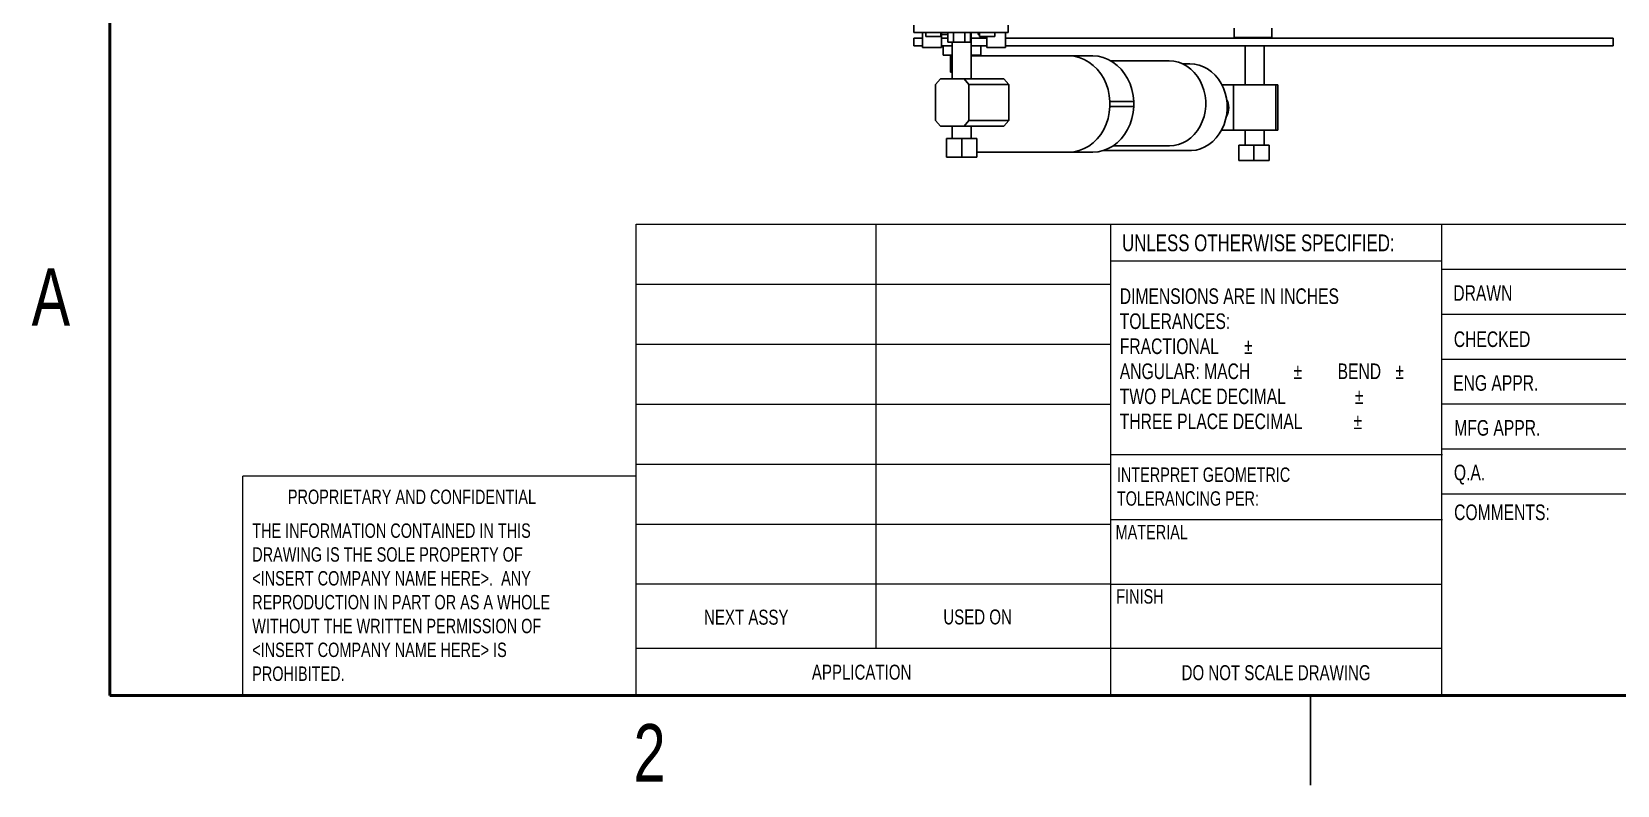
# Model space of a CAD drawing. Header units: inches. Extents: x 0.1 to 11.1, y 0.1 to 8.4.
# Drawn here: x 0.17 to 6.78, y 0.12 to 3.27 of the extents above; entities that cross this region are included whole.
import ezdxf

# ---------------------------------------------------------------- set-up
doc = ezdxf.new("R2010")
doc.units = ezdxf.units.IN
doc.header["$MEASUREMENT"] = 0
doc.styles.add('SLDTEXTSTYLE0', font='TXT', dxfattribs={"width": 0.75})

# ---------------------------------------------------------------- blocks, each defined once
blk = doc.blocks.new('SW_NOTE_0')
at = {"color": 0, "linetype": 'Continuous', "lineweight": 0, "char_height": 0.06, "attachment_point": 1, "style": 'SLDTEXTSTYLE0'}
for s, insert in [('INTERPRET GEOMETRIC', (0, 0.0773)), ('TOLERANCING PER:', (0, -0.022))]:
    blk.add_mtext(s, dxfattribs=dict(at, insert=insert))
blk = doc.blocks.new('SW_NOTE_1')
at = {"color": 0, "linetype": 'Continuous', "lineweight": 0, "char_height": 0.065, "attachment_point": 1, "style": 'SLDTEXTSTYLE0'}
for s, insert in [('DIMENSIONS ARE IN INCHES', (0, 0.0838)), ('TOLERANCES:', (0, -0.0206)), ('FRACTIONAL', (0, -0.125)), ('%%p', (0.5176, -0.125)), ('ANGULAR: MACH', (0, -0.2293)), ('%%p', (0.7234, -0.2293)), ('BEND', (0.9072, -0.2293)), ('%%p', (1.1478, -0.2293)), ('TWO PLACE DECIMAL', (0, -0.3337)), ('%%p', (0.9794, -0.3337)), ('THREE PLACE DECIMAL', (0, -0.4381)), ('%%p', (0.9738, -0.4381))]:
    blk.add_mtext(s, dxfattribs=dict(at, insert=insert))
blk = doc.blocks.new('SW_NOTE_2')
at = {"color": 0, "linetype": 'Continuous', "lineweight": 0, "char_height": 0.06, "attachment_point": 1, "style": 'SLDTEXTSTYLE0'}
for s, insert in [('THE INFORMATION CONTAINED IN THIS', (0, 0.0773)), ('DRAWING IS THE SOLE PROPERTY OF', (0, -0.022)), ('<INSERT COMPANY NAME HERE>.  ANY', (0, -0.1214)), ('REPRODUCTION IN PART OR AS A WHOLE', (0, -0.2208)), ('WITHOUT THE WRITTEN PERMISSION OF', (0, -0.3201)), ('<INSERT COMPANY NAME HERE> IS', (0, -0.4195)), ('PROHIBITED.', (0, -0.5189))]:
    blk.add_mtext(s, dxfattribs=dict(at, insert=insert))

msp = doc.modelspace()

# ---------------------------------------------------------------- linework, layer by layer
at = {"color": 7, "linetype": 'Continuous', "lineweight": 50}
for p, q in [((0.5, 0.5), (0.5, 8)), ((10.5, 0.5), (0.5, 0.5))]:
    msp.add_line(p, q, dxfattribs=at)
at = {"color": 7, "linetype": 'Continuous', "lineweight": 25}
for p, q in [((3.8475, 3.2941), (3.8475, 3.2626)), ((4.2412, 3.2626), (3.8475, 3.2626)), ((3.8475, 3.239), (3.8475, 3.2075)), ((3.8837, 3.239), (3.8475, 3.239)), ((3.8837, 3.2007), (3.8837, 3.2626)), ((3.8974, 3.2626), (3.8974, 3.2468)), ((3.8974, 3.2468), (3.9289, 3.2468)), ((3.9289, 3.2468), (3.9604, 3.2468)), ((3.9604, 3.2468), (3.9604, 3.2626)), ((3.9625, 3.2007), (3.9625, 3.2626)), ((3.9625, 3.2547), (3.9896, 3.2547)), ((3.9898, 3.239), (3.9625, 3.239)), ((3.9896, 3.2547), (3.9896, 3.2626)), ((3.9898, 3.2626), (3.9898, 3.2232)), ((4.0134, 3.2626), (4.0134, 3.2232)), ((4.0607, 3.2626), (4.0607, 3.2232)), ((4.0843, 3.2626), (4.0843, 3.2232)), ((4.0861, 3.0699), (4.0861, 3.2626)), ((4.0861, 3.239), (4.1514, 3.239)), ((4.1159, 3.2626), (4.1159, 3.2547)), ((4.1159, 3.2547), (4.1216, 3.2547)), ((4.1216, 3.2626), (4.1216, 3.2468)), ((4.1216, 3.2468), (4.1531, 3.2468)), ((4.1514, 3.2007), (4.1514, 3.2468)), ((4.1531, 3.2468), (4.1846, 3.2468)), ((4.1846, 3.2468), (4.1846, 3.2626)), ((4.2302, 3.2007), (4.2302, 3.2626)), ((4.2302, 3.239), (6.7608, 3.239)), ((4.2412, 3.2626), (4.2412, 3.2941)), ((4.2412, 3.2626), (4.2412, 3.2941)), ((4.2412, 3.2626), (4.2412, 3.2626)), ((5.1816, 3.281), (5.1816, 3.2416)), ((5.1816, 3.2416), (5.2603, 3.2416)), ((5.2273, 3.2416), (5.2273, 3.239)), ((5.2603, 3.2416), (5.339, 3.2416)), ((5.3061, 3.239), (5.3061, 3.2416)), ((5.339, 3.2416), (5.339, 3.281)), ((6.7608, 3.2075), (6.7608, 3.239)), ((3.8837, 3.2075), (3.8475, 3.2075)), ((3.8837, 3.2007), (3.9625, 3.2007)), ((4.0073, 3.2075), (3.9625, 3.2075)), ((3.9697, 3.2075), (3.9697, 3.1681)), ((4.0134, 3.2232), (3.9898, 3.2232)), ((4.0073, 3.2232), (4.0073, 3.0699)), ((4.0607, 3.2232), (4.0134, 3.2232)), ((4.0843, 3.2232), (4.0607, 3.2232)), ((4.0861, 3.2075), (4.1514, 3.2075)), ((4.1272, 3.1681), (4.1272, 3.2075)), ((4.1514, 3.2007), (4.2302, 3.2007)), ((4.2302, 3.2075), (6.7608, 3.2075)), ((5.2273, 3.2075), (5.2273, 3.0447)), ((5.3061, 3.0447), (5.3061, 3.2075)), ((4.0073, 3.1681), (3.9697, 3.1681)), ((4.0012, 3.0972), (4.0012, 3.1681)), ((4.1272, 3.1681), (4.0861, 3.1681)), ((4.4942, 3.1656), (4.0861, 3.1656)), ((4.0957, 3.1656), (4.0957, 3.1681)), ((4.5936, 3.1656), (4.4942, 3.1656)), ((4.9117, 3.1444), (4.669, 3.1444)), ((4.9975, 3.1328), (4.9655, 3.1328)), ((3.9387, 3.0462), (3.9589, 3.0699)), ((3.9387, 2.8966), (3.9387, 3.0462)), ((3.9589, 3.0699), (4.0568, 3.0699)), ((4.0073, 3.0972), (4.0012, 3.0972)), ((4.223, 3.0699), (4.0568, 3.0699)), ((4.0568, 3.0699), (4.077, 3.0462)), ((4.077, 3.0462), (4.077, 2.8966)), ((4.077, 3.0462), (4.2433, 3.0462)), ((4.2433, 3.0462), (4.223, 3.0699)), ((4.2433, 3.0462), (4.2433, 2.8966)), ((5.179, 3.0447), (5.1307, 3.0447)), ((5.179, 3.0447), (5.179, 2.8558)), ((5.3556, 3.0447), (5.179, 3.0447)), ((5.3556, 3.0447), (5.3556, 2.8558)), ((5.3637, 3.0447), (5.3556, 3.0447)), ((5.3637, 2.8558), (5.3637, 3.0447)), ((4.6644, 2.954), (4.6644, 2.9757)), ((4.7638, 2.9757), (4.6644, 2.9757)), ((4.7638, 2.954), (4.7638, 2.9757)), ((4.7638, 2.954), (4.6644, 2.954)), ((3.9589, 2.873), (3.9387, 2.8966)), ((4.0568, 2.873), (3.9589, 2.873)), ((4.0073, 2.873), (4.0073, 2.8216)), ((4.077, 2.8966), (4.0568, 2.873)), ((4.0568, 2.873), (4.223, 2.873)), ((4.2433, 2.8966), (4.077, 2.8966)), ((4.0861, 2.8216), (4.0861, 2.873)), ((4.223, 2.873), (4.2433, 2.8966)), ((5.179, 2.8558), (5.1291, 2.8558)), ((5.179, 2.8558), (5.3556, 2.8558)), ((5.2273, 2.8558), (5.2273, 2.7928)), ((5.3061, 2.7928), (5.3061, 2.8558)), ((5.3556, 2.8558), (5.3637, 2.8558)), ((3.9842, 2.8216), (3.9842, 2.7429)), ((3.9842, 2.8216), (4.0472, 2.8216)), ((4.0472, 2.7429), (4.0472, 2.8216)), ((4.0472, 2.8216), (4.1102, 2.8216)), ((4.1102, 2.7429), (4.1102, 2.8216)), ((4.6765, 2.79), (4.9117, 2.79)), ((5.2012, 2.7928), (5.2012, 2.7298)), ((5.2012, 2.7928), (5.2642, 2.7928)), ((5.2642, 2.7298), (5.2642, 2.7928)), ((5.2642, 2.7928), (5.3272, 2.7928)), ((5.3272, 2.7298), (5.3272, 2.7928)), ((3.9842, 2.7429), (4.0472, 2.7429)), ((4.0472, 2.7429), (4.1102, 2.7429)), ((4.1102, 2.7641), (4.4942, 2.7641)), ((4.5936, 2.7641), (4.4942, 2.7641)), ((4.6356, 2.7706), (4.9975, 2.7706)), ((5.2012, 2.7298), (5.2642, 2.7298)), ((5.2642, 2.7298), (5.3272, 2.7298)), ((5.5, 0.125), (5.5, 0.5)), ((5.5, 0.5), (5.5, 0.125))]:
    msp.add_line(p, q, dxfattribs=at)
at = {"color": 7, "linetype": 'Continuous', "lineweight": 18}
for p, q in [((2.6911, 2.4643), (10.5, 2.4643)), ((2.6911, 0.5), (2.6911, 2.4643)), ((3.6891, 2.4643), (3.6891, 0.6963)), ((4.6683, 0.5), (4.6683, 2.4643)), ((6.0452, 2.4643), (6.0452, 0.5)), ((6.0452, 2.31), (4.6683, 2.31)), ((6.0452, 2.2768), (7.7413, 2.2768)), ((2.6911, 2.2143), (4.6683, 2.2143)), ((6.0452, 2.0893), (7.7413, 2.0893)), ((2.6911, 1.9643), (4.6683, 1.9643)), ((6.0452, 1.9018), (7.7413, 1.9018)), ((2.6911, 1.7143), (4.6683, 1.7143)), ((7.7413, 1.7143), (6.0452, 1.7143)), ((7.7413, 1.5268), (6.0452, 1.5268)), ((2.6911, 1.4643), (4.6683, 1.4643)), ((4.6683, 1.5037), (6.0497, 1.5037)), ((1.0539, 0.5), (1.0539, 1.4143)), ((2.6911, 1.4143), (1.0539, 1.4143)), ((7.7413, 1.3393), (6.0497, 1.3393)), ((2.6911, 1.2143), (4.6683, 1.2143)), ((4.6683, 1.2337), (6.0497, 1.2337)), ((2.6911, 0.9643), (4.6683, 0.9643)), ((4.6683, 0.9637), (6.0452, 0.9637)), ((2.6911, 0.6963), (6.0452, 0.6963))]:
    msp.add_line(p, q, dxfattribs=at)
at = {"color": 7, "linetype": 'Continuous', "lineweight": 25, "flags": 128}
for points in [[(4.6644, 2.9757), (4.6619, 3.0007), (4.6567, 3.0252), (4.6489, 3.0487), (4.6387, 3.0709), (4.6262, 3.0914), (4.6115, 3.1099), (4.595, 3.1262), (4.5769, 3.1399), (4.5574, 3.1508), (4.537, 3.1589), (4.5158, 3.1638), (4.4942, 3.1656)], [(4.5936, 3.1656), (4.6151, 3.1638), (4.6363, 3.1589), (4.6568, 3.1508), (4.6762, 3.1399), (4.6944, 3.1262), (4.7109, 3.1099), (4.7255, 3.0914), (4.7381, 3.0709), (4.7483, 3.0487), (4.7561, 3.0252), (4.7612, 3.0007), (4.7638, 2.9757)], [(4.9117, 2.79), (4.912, 2.79), (4.931, 2.7915), (4.9497, 2.7957), (4.9678, 2.8026), (4.9851, 2.8121), (5.0011, 2.824), (5.0158, 2.8382), (5.0288, 2.8545), (5.04, 2.8725), (5.0492, 2.892), (5.0562, 2.9126), (5.0609, 2.9342), (5.0633, 2.9562), (5.0632, 2.9785), (5.0608, 3.0005), (5.0561, 3.0221), (5.0491, 3.0427), (5.0399, 3.0622), (5.0286, 3.0802), (5.0156, 3.0964), (5.0009, 3.1106), (4.9848, 3.1225), (4.9676, 3.1319), (4.9494, 3.1388), (4.9307, 3.143), (4.9117, 3.1444), (4.9117, 3.1444)], [(4.9975, 2.7706), (5.0039, 2.7708), (5.023, 2.7731), (5.0418, 2.7782), (5.0598, 2.7859), (5.0769, 2.7962), (5.0928, 2.8088), (5.1072, 2.8237), (5.12, 2.8405), (5.1308, 2.859), (5.1396, 2.879), (5.1463, 2.9001), (5.1506, 2.9219), (5.1526, 2.9443), (5.1522, 2.9667), (5.1494, 2.9889), (5.1443, 3.0105), (5.1369, 3.0313), (5.1274, 3.0508), (5.1159, 3.0688), (5.1026, 3.085), (5.0877, 3.0991), (5.0714, 3.111), (5.0539, 3.1204), (5.0356, 3.1273), (5.0167, 3.1314), (4.9975, 3.1328), (4.9975, 3.1328)], [(4.4942, 2.7641), (4.5158, 2.7659), (4.537, 2.7709), (4.5574, 2.7789), (4.5769, 2.7898), (4.595, 2.8035), (4.6115, 2.8198), (4.6262, 2.8383), (4.6387, 2.8588), (4.6489, 2.881), (4.6567, 2.9045), (4.6619, 2.929), (4.6644, 2.954)], [(4.7638, 2.954), (4.7612, 2.929), (4.7561, 2.9045), (4.7483, 2.881), (4.7381, 2.8588), (4.7255, 2.8383), (4.7109, 2.8198), (4.6944, 2.8035), (4.6762, 2.7898), (4.6568, 2.7789), (4.6363, 2.7709), (4.6151, 2.7659), (4.5936, 2.7641)]]:
    msp.add_lwpolyline(points, dxfattribs=at)
at = {"color": 7, "linetype": 'Continuous', "lineweight": 25}
msp.add_arc((5.0882, 2.9502), 0.0712, 328.99956, 29.80093, dxfattribs=at)

# ---------------------------------------------------------------- block references
at = {"color": 7, "linetype": 'Continuous', "lineweight": 0}
for name, p in [('SW_NOTE_1', (4.7054, 2.1128)), ('SW_NOTE_0', (4.6933, 1.3726)), ('SW_NOTE_2', (1.0927, 1.1393))]:
    msp.add_blockref(name, p, dxfattribs=at)

# ---------------------------------------------------------------- texts
at = {"color": 7, "linetype": 'Continuous', "lineweight": 0, "style": 'SLDTEXTSTYLE0'}
for s, insert, char_height, attachment_point in [('UNLESS OTHERWISE SPECIFIED:', (4.7149, 2.4212), 0.07, 1), ('A', (0.2542, 2.2807), 0.24, 2), ('DRAWN', (6.0944, 2.2096), 0.065, 1), ('CHECKED', (6.0965, 2.0172), 0.065, 1), ('ENG APPR.', (6.0936, 1.8347), 0.065, 1), ('MFG APPR.', (6.0985, 1.6475), 0.065, 1), ('Q.A.', (6.0969, 1.4615), 0.065, 1), ('PROPRIETARY AND CONFIDENTIAL', (1.2413, 1.3576), 0.06, 1), ('COMMENTS:', (6.0978, 1.2956), 0.065, 1), ('MATERIAL', (4.6882, 1.2107), 0.06, 1), ('FINISH', (4.6909, 0.9425), 0.06, 1), ('USED ON', (3.9706, 0.8582), 0.0625, 1), ('NEXT ASSY', (2.9741, 0.8571), 0.0625, 1), ('APPLICATION', (3.4232, 0.6279), 0.0625, 1), ('DO NOT SCALE DRAWING', (5.3564, 0.6258), 0.0625, 2), ('2', (2.7476, 0.3801), 0.24, 2)]:
    msp.add_mtext(s, dxfattribs=dict(at, insert=insert, char_height=char_height, attachment_point=attachment_point))

doc.saveas('drawing.dxf')
